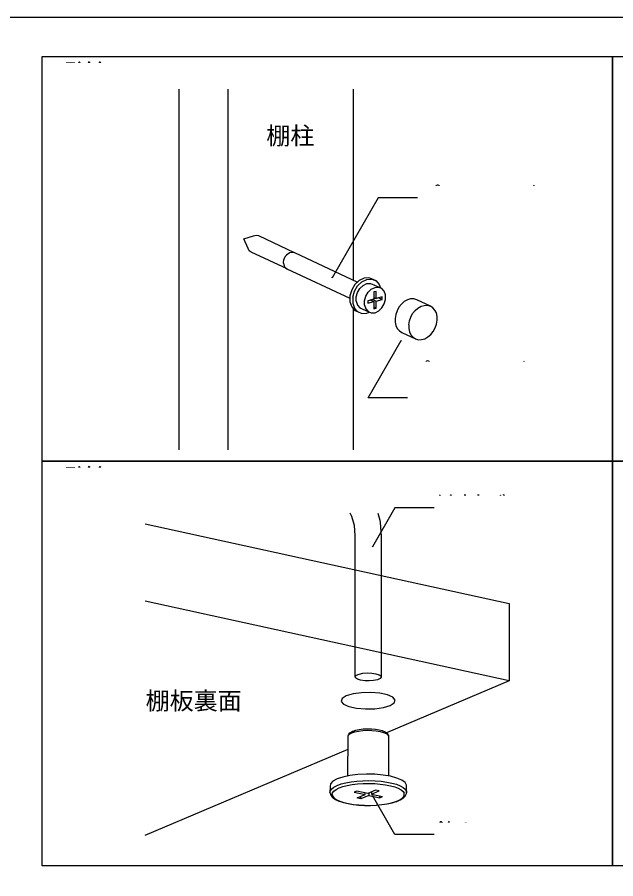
# Model space of a CAD drawing. Units: millimetres, scale not verified. Extents: x -4205 to 4205, y -2975 to 2975.
# Drawn here: x 1124 to 2530, y 727 to 2750 of the extents above; entities that cross this region are included whole.
import ezdxf
from ezdxf.enums import TextEntityAlignment as Align

# ---------------------------------------------------------------- set-up
doc = ezdxf.new("R2010")
doc.units = ezdxf.units.MM
doc.header["$LTSCALE"] = 20
for name, color, linetype in [('0-0', 7, 'Continuous'), ('0-2', 7, 'Continuous'), ('0-3', 7, 'Continuous')]:
    doc.layers.add(name, color=color, linetype=linetype)
doc.styles.add('ＭＳ ゴシック', font='')
doc.styles.get('ＭＳ ゴシック').set_extended_font_data('MS Gothic')

msp = doc.modelspace()

# ---------------------------------------------------------------- linework, layer by layer
at = {"layer": '0-0'}
for p, q in [((1656.36, 2229.83), (1679.11, 2236.51)), ((1666.22, 2206.77), (1656.36, 2229.83)), ((1679.11, 2236.51), (1684.95, 2238.1)), ((1684.95, 2238.1), (1690.44, 2237.25)), ((1690.44, 2237.25), (1774.56, 2197.87)), ((1669.14, 2201.62), (1666.22, 2206.77)), ((1673.62, 2198.42), (1669.14, 2201.62)), ((1758.16, 2158.98), (1673.62, 2198.42)), ((1775.56, 2197.41), (1923.39, 2128.21)), ((1750.54, 2162.54), (1750.55, 2162.53)), ((1757.15, 2159.45), (1905.63, 2090.18)), ((1927.26, 2131.88), (1917.14, 2122.26)), ((1923.56, 2119.27), (1933.68, 2128.89)), ((1938.77, 2137.4), (1927.26, 2131.88)), ((1933.68, 2128.89), (1945.19, 2134.4)), ((1936.56, 2120.38), (1945.19, 2124.51)), ((1950.28, 2138.15), (1938.77, 2137.4)), ((1945.19, 2134.4), (1956.7, 2135.15)), ((1945.19, 2124.51), (1953.82, 2125.07)), ((1960.4, 2134.03), (1950.28, 2138.15)), ((1953.82, 2125.07), (1961.41, 2121.99)), ((1956.7, 2135.15), (1966.82, 2131.03)), ((1966.82, 2131.03), (1960.4, 2134.03)), ((1966.82, 2131.03), (1974.33, 2122.56)), ((1909.63, 2109.7), (1905.63, 2095.71)), ((1917.14, 2122.26), (1909.63, 2109.7)), ((1912.05, 2092.71), (1916.05, 2106.7)), ((1916.05, 2106.7), (1923.56, 2119.27)), ((1923.34, 2103.74), (1928.97, 2113.16)), ((1928.97, 2113.16), (1936.56, 2120.38)), ((1942.59, 2094.74), (1948.23, 2104.16)), ((1948.23, 2104.16), (1955.82, 2111.38)), ((1955.82, 2111.38), (1964.45, 2115.52)), ((1961.41, 2121.99), (1980.67, 2112.99)), ((1966.93, 2106.31), (1961.97, 2104.96)), ((1961.97, 2104.96), (1961.97, 2088.1)), ((1964.45, 2115.52), (1973.08, 2116.08)), ((1966.93, 2089.45), (1966.93, 2106.31)), ((1980.67, 2112.99), (1973.08, 2116.08)), ((1974.33, 2122.56), (1976.99, 2114.71)), ((1986.3, 2106.63), (1980.67, 2112.99)), ((1989.3, 2097.77), (1986.3, 2106.63)), ((1905.63, 2095.71), (1905.63, 2081.97)), ((1912.05, 2092.71), (1912.05, 2078.97)), ((1961.97, 2088.1), (1947.62, 2084.2)), ((1947.62, 2084.2), (1947.62, 2078.36)), ((1954.08, 2085.95), (1961.97, 2082.27)), ((1957.3, 2084.45), (1957.3, 2086.83)), ((1959.04, 2087.3), (1966.93, 2083.62)), ((1961.97, 2091.77), (1966.93, 2089.45)), ((1961.97, 2089.38), (1965.19, 2090.26)), ((1981.27, 2093.35), (1966.93, 2089.45)), ((1966.93, 2083.62), (1981.27, 2087.52)), ((1973.38, 2091.21), (1981.27, 2087.52)), ((1981.27, 2087.52), (1981.27, 2093.35)), ((1986.3, 2076.97), (1989.3, 2087.47)), ((1989.3, 2087.47), (1989.3, 2097.77)), ((2040.65, 2086.24), (2033.34, 2082.12)), ((2048.19, 2088.44), (2040.65, 2086.24)), ((2055.56, 2088.63), (2048.19, 2088.44)), ((2062.41, 2086.79), (2055.56, 2088.63)), ((2094.5, 2071.79), (2062.41, 2086.79)), ((1905.63, 2081.97), (1909.63, 2070.16)), ((1909.63, 2070.16), (1917.14, 2061.68)), ((1912.05, 2078.97), (1916.05, 2067.16)), ((1923.56, 2058.68), (1916.05, 2067.16)), ((1920.34, 2082.94), (1923.34, 2074.08)), ((1923.34, 2074.08), (1928.97, 2067.72)), ((1928.97, 2067.72), (1948.23, 2058.72)), ((1939.59, 2073.95), (1942.59, 2065.08)), ((1942.59, 2065.08), (1948.23, 2058.72)), ((1947.62, 2078.36), (1961.97, 2082.27)), ((1961.97, 2082.27), (1961.97, 2065.41)), ((1966.93, 2066.76), (1961.97, 2069.08)), ((1961.97, 2065.41), (1966.93, 2066.76)), ((1966.93, 2066.76), (1966.93, 2083.62)), ((1973.08, 2060.34), (1980.67, 2067.55)), ((1980.67, 2067.55), (1986.3, 2076.97)), ((2020.8, 2069.09), (2016.21, 2060.82)), ((2026.61, 2076.31), (2020.8, 2069.09)), ((2033.34, 2082.12), (2026.61, 2076.31)), ((2058.7, 2061.31), (2065.43, 2067.13)), ((2065.43, 2067.13), (2072.75, 2071.24)), ((2072.75, 2071.24), (2080.28, 2073.44)), ((2080.28, 2073.44), (2087.66, 2073.63)), ((2087.66, 2073.63), (2094.5, 2071.79)), ((2100.48, 2068.02), (2094.5, 2071.79)), ((2105.28, 2062.5), (2100.48, 2068.02)), ((1917.14, 2061.68), (1923.56, 2058.68)), ((1923.56, 2058.68), (1933.68, 2054.57)), ((1933.68, 2054.57), (1945.19, 2055.31)), ((1945.19, 2055.31), (1950.44, 2057.83)), ((1948.23, 2058.72), (1955.82, 2055.64)), ((1955.82, 2055.64), (1964.45, 2056.2)), ((1964.45, 2056.2), (1973.08, 2060.34)), ((2013.06, 2051.92), (2011.51, 2042.83)), ((2016.21, 2060.82), (2013.06, 2051.92)), ((2045.15, 2036.92), (2048.3, 2045.82)), ((2048.3, 2045.82), (2052.89, 2054.09)), ((2052.89, 2054.09), (2058.7, 2061.31)), ((2108.67, 2055.52), (2105.28, 2062.5)), ((2110.47, 2047.41), (2108.67, 2055.52)), ((2110.61, 2038.59), (2110.47, 2047.41)), ((2011.51, 2042.83), (2011.64, 2034.01)), ((2011.64, 2034.01), (2013.45, 2025.91)), ((2013.45, 2025.91), (2016.84, 2018.92)), ((2043.6, 2027.83), (2045.15, 2036.92)), ((2043.6, 2027.83), (2043.74, 2019.01)), ((2105.91, 2020.6), (2109.06, 2029.5)), ((2109.06, 2029.5), (2110.61, 2038.59)), ((2016.84, 2018.92), (2021.64, 2013.4)), ((2021.64, 2013.4), (2027.61, 2009.63)), ((2027.61, 2009.63), (2059.71, 1994.63)), ((2043.74, 2019.01), (2045.54, 2010.91)), ((2045.54, 2010.91), (2048.93, 2003.92)), ((2048.93, 2003.92), (2053.73, 1998.4)), ((2088.78, 1999.3), (2095.51, 2005.11)), ((2095.51, 2005.11), (2101.32, 2012.33)), ((2101.32, 2012.33), (2105.91, 2020.6)), ((2053.73, 1998.4), (2059.71, 1994.63)), ((2059.71, 1994.63), (2066.55, 1992.79)), ((2066.55, 1992.79), (2073.93, 1992.98)), ((2073.93, 1992.98), (2081.46, 1995.19)), ((2081.46, 1995.19), (2088.78, 1999.3)), ((1910.39, 1578.02), (1906.1, 1585.44)), ((1916.29, 1556.62), (1910.39, 1578.02)), ((1971.15, 1585.44), (1975.73, 1568.84)), ((1975.73, 1568.84), (1976.67, 1563.8)), ((1976.67, 1563.8), (1979.14, 1531.54)), ((1979.14, 1531.54), (1979.14, 1438.92)), ((1918.07, 1201.9), (1918.07, 1452.3)), ((1979.14, 1438.92), (1979.14, 1200.04)), ((1918.07, 1201.9), (1920.96, 1205.03)), ((1918.86, 1198.66), (1918.07, 1201.9)), ((1923.24, 1195.71), (1918.86, 1198.66)), ((1920.96, 1205.03), (1927.18, 1207.66)), ((1930.69, 1193.38), (1923.24, 1195.71)), ((1927.18, 1207.66), (1935.99, 1209.49)), ((1935.99, 1209.49), (1946.31, 1210.29)), ((1946.31, 1210.29), (1956.92, 1209.97)), ((1956.92, 1209.97), (1966.52, 1208.56)), ((1970.03, 1194.28), (1961.22, 1192.45)), ((1966.52, 1208.56), (1973.96, 1206.23)), ((1976.25, 1196.91), (1970.03, 1194.28)), ((1973.96, 1206.23), (1978.34, 1203.27)), ((1979.14, 1200.04), (1976.25, 1196.91)), ((1978.34, 1203.27), (1979.14, 1200.04)), ((1940.29, 1191.97), (1930.69, 1193.38)), ((1950.89, 1191.65), (1940.29, 1191.97)), ((1961.22, 1192.45), (1950.89, 1191.65)), ((1906.74, 1070.67), (1911.71, 1073.37)), ((1911.71, 1073.37), (1912.91, 1073.83)), ((1912.91, 1073.83), (1919.52, 1076.05)), ((1917.1, 1072.09), (1925.84, 1073.95)), ((1919.52, 1076.05), (1927.58, 1077.77)), ((1925.84, 1073.95), (1935.71, 1075.18)), ((1927.58, 1077.77), (1936.7, 1078.9)), ((1935.71, 1075.18), (1946.24, 1075.7)), ((1936.7, 1078.9), (1946.42, 1079.38)), ((1946.24, 1075.7), (1956.88, 1075.5)), ((1946.42, 1079.38), (1956.24, 1079.2)), ((1956.24, 1079.2), (1965.68, 1078.35)), ((1956.88, 1075.5), (1967.11, 1074.58)), ((1965.68, 1078.35), (1974.27, 1076.88)), ((1967.11, 1074.58), (1976.4, 1072.99)), ((1974.27, 1076.88), (1981.57, 1074.87)), ((1976.4, 1072.99), (1984.31, 1070.81)), ((1981.57, 1074.87), (1982.67, 1074.45)), ((1982.67, 1074.45), (1988.51, 1071.91)), ((1901, 968.39), (1901.04, 1060.5)), ((1901.04, 1060.5), (1901.71, 1063.74)), ((1901.04, 1060.5), (1901.3, 1062.06)), ((1901.3, 1062.06), (1901.96, 1065.28)), ((1901.71, 1063.74), (1904.73, 1066.85)), ((1901.96, 1065.28), (1902.7, 1066.65)), ((1902.7, 1066.65), (1905.66, 1069.69)), ((1904.73, 1066.85), (1909.94, 1069.68)), ((1905.66, 1069.69), (1906.74, 1070.67)), ((1909.94, 1069.68), (1917.1, 1072.09)), ((1984.31, 1070.81), (1990.42, 1068.15)), ((1988.51, 1071.91), (1992.34, 1069.04)), ((1994.44, 1065.14), (1990.42, 1068.15)), ((1992.34, 1069.04), (1993.47, 1068.02)), ((1993.47, 1068.02), (1994.19, 1066.68)), ((1994.19, 1066.68), (1995.9, 1063.49)), ((1996.16, 1061.94), (1994.44, 1065.14)), ((1995.9, 1063.49), (1996.16, 1061.94)), ((1996.16, 1061.94), (1996.21, 968.39)), ((1924.25, 971.68), (1905.6, 969.37)), ((1944.13, 972.67), (1924.25, 971.68)), ((1964.23, 972.29), (1944.13, 972.67)), ((1983.55, 970.55), (1964.23, 972.29)), ((1865.73, 955.95), (1860.03, 950.07)), ((1875.58, 961.3), (1865.73, 955.95)), ((1889.1, 965.85), (1875.58, 961.3)), ((1884.95, 949.55), (1895.97, 952.4)), ((1905.6, 969.37), (1889.1, 965.85)), ((1895.97, 952.4), (1908.35, 954.69)), ((1908.35, 954.69), (1921.77, 956.34)), ((1921.77, 956.34), (1935.89, 957.31)), ((1935.89, 957.31), (1950.34, 957.58)), ((1936.64, 950.68), (1950.24, 950.93)), ((1950.24, 950.93), (1963.79, 950.52)), ((1950.34, 957.58), (1964.74, 957.14)), ((1964.74, 957.14), (1978.73, 956)), ((1978.73, 956), (1991.93, 954.2)), ((2001.12, 967.55), (1983.55, 970.55)), ((1991.93, 954.2), (2004.02, 951.77)), ((2016.05, 963.43), (2001.12, 967.55)), ((2004.02, 951.77), (2014.66, 948.78)), ((2027.6, 958.41), (2016.05, 963.43)), ((2035.19, 952.72), (2027.6, 958.41)), ((2038.44, 946.67), (2035.19, 952.72)), ((1858.77, 943.95), (1858.68, 929.62)), ((1858.68, 929.62), (1859.54, 934.02)), ((1860.03, 950.07), (1858.77, 943.95)), ((1859.54, 934.02), (1862.71, 938.32)), ((1862.71, 938.32), (1868.1, 942.41)), ((1864.78, 928.75), (1867.76, 932.8)), ((1867.76, 932.8), (1872.84, 936.65)), ((1868.1, 942.41), (1875.58, 946.19)), ((1872.84, 936.65), (1879.88, 940.2)), ((1875.58, 946.19), (1884.95, 949.55)), ((1879.88, 940.2), (1888.69, 943.37)), ((1888.69, 943.37), (1899.06, 946.06)), ((1899.06, 946.06), (1910.72, 948.21)), ((1910.72, 948.21), (1923.35, 949.76)), ((1921.62, 933.05), (1915.45, 930.43)), ((1947.4, 927.4), (1921.62, 933.05)), ((1923.35, 949.76), (1936.64, 950.68)), ((1965.93, 935.25), (1947.4, 927.4)), ((1955.99, 925.52), (1974.52, 933.37)), ((1955.99, 931.04), (1955.99, 925.52)), ((1963.79, 950.52), (1976.96, 949.44)), ((1974.52, 933.37), (1965.93, 935.25)), ((1976.96, 949.44), (1989.38, 947.74)), ((1989.38, 947.74), (2000.76, 945.46)), ((2000.76, 945.46), (2010.78, 942.65)), ((2010.78, 942.65), (2019.19, 939.38)), ((2014.66, 948.78), (2023.6, 945.31)), ((2019.19, 939.38), (2025.77, 935.75)), ((2023.6, 945.31), (2030.59, 941.45)), ((2025.77, 935.75), (2030.35, 931.84)), ((2030.35, 931.84), (2032.82, 927.76)), ((2030.59, 941.45), (2035.46, 937.3)), ((2035.46, 937.3), (2038.08, 932.97)), ((2038.08, 932.97), (2038.39, 928.56)), ((2038.39, 928.56), (2038.44, 946.67)), ((1858.68, 929.62), (1858.94, 928.06)), ((1858.94, 928.06), (1860.4, 923.69)), ((1860.4, 923.69), (1861.14, 922.32)), ((1861.14, 922.32), (1864.85, 918.11)), ((1863.97, 924.61), (1864.78, 928.75)), ((1863.97, 924.61), (1865.35, 920.48)), ((1864.85, 918.11), (1865.96, 917.12)), ((1865.35, 920.48), (1868.88, 916.48)), ((1865.96, 917.12), (1871.76, 913.2)), ((1868.88, 916.48), (1874.49, 912.69)), ((1871.76, 913.2), (1879.56, 909.61)), ((1874.49, 912.69), (1882.01, 909.23)), ((1915.45, 930.43), (1941.22, 924.78)), ((1922.68, 916.93), (1941.22, 924.78)), ((1931.27, 915.05), (1922.68, 916.93)), ((1949.81, 922.9), (1931.27, 915.05)), ((1931.27, 915.05), (1931.27, 920.57)), ((1941.22, 924.78), (1941.22, 928.75)), ((1949.81, 928.42), (1949.81, 922.9)), ((1949.81, 922.9), (1975.58, 917.26)), ((1955.99, 925.52), (1981.76, 919.87)), ((1975.58, 917.26), (1975.58, 921.23)), ((1975.58, 917.26), (1981.76, 919.87)), ((2013.13, 908.46), (2021.08, 911.83)), ((2015.5, 908.81), (2023.75, 912.3)), ((2021.08, 911.83), (2027.16, 915.54)), ((2023.75, 912.3), (2030.05, 916.15)), ((2027.16, 915.54), (2031.2, 919.51)), ((2030.05, 916.15), (2031.13, 917.14)), ((2031.13, 917.14), (2035.38, 921.3)), ((2031.2, 919.51), (2033.11, 923.62)), ((2033.11, 923.62), (2032.82, 927.76)), ((2035.38, 921.3), (2036.11, 922.65)), ((2036.11, 922.65), (2038.13, 927.01)), ((2038.13, 927.01), (2038.39, 928.56)), ((1879.56, 909.61), (1880.72, 909.17)), ((1880.72, 909.17), (1890.14, 906.07)), ((1882.01, 909.23), (1891.25, 906.19)), ((1890.14, 906.07), (1901.08, 903.46)), ((1891.25, 906.19), (1901.98, 903.63)), ((1901.08, 903.46), (1913.25, 901.42)), ((1901.98, 903.63), (1913.92, 901.63)), ((1913.25, 901.42), (1926.34, 900.01)), ((1913.92, 901.63), (1926.76, 900.24)), ((1926.34, 900.01), (1940, 899.25)), ((1926.76, 900.24), (1940.16, 899.5)), ((1940, 899.25), (1953.88, 899.17)), ((1940.16, 899.5), (1953.78, 899.42)), ((1953.78, 899.42), (1967.27, 900)), ((1953.88, 899.17), (1967.63, 899.76)), ((1967.27, 900), (1980.27, 901.24)), ((1967.63, 899.76), (1980.88, 901.03)), ((1980.27, 901.24), (1992.46, 903.1)), ((1980.88, 901.03), (1993.3, 902.92)), ((1992.46, 903.1), (2003.5, 905.53)), ((1993.3, 902.92), (2004.56, 905.39)), ((2003.5, 905.53), (2013.13, 908.46)), ((2004.56, 905.39), (2014.37, 908.39)), ((2014.37, 908.39), (2015.5, 908.81))]:
    msp.add_line(p, q, dxfattribs=at)
for points in [[(-3950, 2750), (3950, 2750), (3950, -2750), (-3950, -2750)], [(1182.1, 2657.43), (2522.66, 2657.43), (2522.66, 1707.43), (1182.1, 1707.43)], [(2522.66, 2657.43), (3863.21, 2657.43), (3863.21, 1707.43), (2522.66, 1707.43)], [(1864.82, 2138.86), (1863.7, 2137.78), (1864.13, 2139.28)], [(2025.22, 1989.72), (2026.3, 1990.83), (2025.93, 1989.33)], [(1182.1, 1707.43), (2522.66, 1707.43), (2522.66, 757.43), (1182.1, 757.43)], [(2522.66, 1707.43), (3863.21, 1707.43), (3863.21, 757.43), (2522.66, 757.43)], [(1959.78, 1507.83), (1958.68, 1506.73), (1959.08, 1508.24)], [(1959.08, 920.71), (1958.68, 922.21), (1959.78, 921.12)]]:
    msp.add_lwpolyline(points, close=True, dxfattribs=at)
for points in [[(2064.22, 2325.63), (1972.15, 2325.63), (1863.7, 2137.78)], [(1920.34, 2082.94), (1920.34, 2093.25), (1923.34, 2103.74)], [(1939.59, 2073.95), (1939.59, 2084.25), (1942.59, 2094.74)], [(2040.76, 1856.41), (1948.69, 1856.41), (2026.3, 1990.83)], [(2103.45, 1598.03), (2011.39, 1598.03), (1958.68, 1506.73)], [(1918.07, 1452.3), (1918.07, 1533.41), (1916.29, 1556.62)], [(2103.45, 830.92), (2011.39, 830.92), (1958.68, 922.21)]]:
    msp.add_lwpolyline(points, dxfattribs=at)
for points in [[(2494.95, 2353.85), (2494.95, 2297.41), (2494.95, 2297.41)], [(2443.27, 1941.07), (2443.27, 1828.19), (2443.27, 1828.19)], [(2505.96, 1626.26), (2505.96, 1569.81), (2505.96, 1569.81)], [(2393.07, 859.14), (2393.07, 802.69), (2393.07, 802.69)]]:
    msp.add_solid(points, dxfattribs=at)
at = {"layer": '0-0', "color": 5}
for points in [[(1864.82, 2138.86), (1863.7, 2137.78), (1864.13, 2139.28)], [(2025.22, 1989.72), (2026.3, 1990.83), (2025.93, 1989.33)], [(1959.78, 1507.83), (1958.68, 1506.73), (1959.08, 1508.24)], [(1959.08, 920.71), (1958.68, 922.21), (1959.78, 921.12)]]:
    msp.add_solid(points, dxfattribs=at)
at = {"layer": '0-2'}
for p, q in [((1503.6, 2580.7), (1503.6, 1734.16)), ((1619.13, 1734.16), (1619.13, 2580.7)), ((1913.58, 2132.8), (1913.58, 2580.7)), ((1750.95, 2182.03), (1752.91, 2186.55)), ((1752.91, 2186.55), (1753.22, 2187.07)), ((1753.22, 2187.07), (1753.47, 2187.63)), ((1753.47, 2187.63), (1753.84, 2188.1)), ((1753.84, 2188.1), (1754.15, 2188.62)), ((1754.15, 2188.62), (1757.15, 2192.4)), ((1757.15, 2192.4), (1757.57, 2192.8)), ((1757.57, 2192.8), (1757.94, 2193.26)), ((1757.94, 2193.26), (1758.4, 2193.58)), ((1758.4, 2193.58), (1758.82, 2193.98)), ((1758.82, 2193.98), (1762.5, 2196.56)), ((1762.5, 2196.56), (1762.98, 2196.79)), ((1762.98, 2196.79), (1763.43, 2197.11)), ((1763.43, 2197.11), (1763.92, 2197.24)), ((1763.92, 2197.24), (1764.39, 2197.47)), ((1764.39, 2197.47), (1768.32, 2198.53)), ((1768.32, 2198.53), (1768.79, 2198.56)), ((1768.79, 2198.56), (1769.28, 2198.7)), ((1769.28, 2198.7), (1769.73, 2198.62)), ((1769.73, 2198.62), (1770.21, 2198.66)), ((1770.21, 2198.66), (1773.89, 2198.08)), ((1773.89, 2198.08), (1774.31, 2197.91)), ((1774.31, 2197.91), (1774.77, 2197.84)), ((1774.48, 2197.89), (1775.14, 2197.58)), ((1774.77, 2197.84), (1775.14, 2197.58)), ((1775.14, 2197.58), (1775.56, 2197.41)), ((1749.53, 2173.85), (1749.61, 2174.43)), ((1749.61, 2173.32), (1749.53, 2173.85)), ((1749.61, 2175), (1750.29, 2179.73)), ((1749.61, 2174.43), (1749.61, 2175)), ((1749.61, 2172.75), (1749.61, 2173.32)), ((1749.61, 2172.75), (1750.29, 2168.39)), ((1750.29, 2179.73), (1750.46, 2180.31)), ((1750.29, 2168.39), (1750.46, 2167.9)), ((1750.46, 2180.31), (1750.54, 2180.89)), ((1750.46, 2167.9), (1750.54, 2167.37)), ((1750.54, 2180.89), (1750.79, 2181.45)), ((1750.54, 2167.37), (1750.79, 2166.94)), ((1750.79, 2181.45), (1750.95, 2182.03)), ((1750.79, 2166.94), (1750.95, 2166.45)), ((1750.95, 2166.45), (1752.91, 2162.99)), ((1750.54, 2163.49), (1750.55, 2163.49)), ((1750.54, 2162.47), (1750.55, 2162.47)), ((1752.91, 2162.99), (1753.22, 2162.64)), ((1753.22, 2162.64), (1753.47, 2162.21)), ((1753.47, 2162.21), (1753.84, 2161.95)), ((1753.84, 2161.95), (1754.15, 2161.6)), ((1754.15, 2161.6), (1757.15, 2159.45)), ((1757.67, 2159.21), (1757.94, 2159.02)), ((1757.94, 2159.02), (1758.16, 2158.98)), ((1913.58, 1734.16), (1913.58, 2065.7))]:
    msp.add_line(p, q, dxfattribs=at)
at = {"layer": '0-3'}
for p, q in [((1424.77, 1560.35), (2279.99, 1373.02)), ((2279.99, 1191.6), (1424.77, 1378.93)), ((2279.99, 1373.02), (2279.99, 1191.6)), ((2279.99, 1191.6), (1991.71, 1069.51)), ((1897.06, 1156.39), (1887.49, 1150.34)), ((1912.84, 1161.08), (1897.06, 1156.39)), ((1932.94, 1163.84), (1912.84, 1161.08)), ((1954.93, 1164.34), (1932.94, 1163.84)), ((1976.16, 1162.52), (1954.93, 1164.34)), ((1994.06, 1158.6), (1976.16, 1162.52)), ((2006.48, 1153.05), (1994.06, 1158.6)), ((1887.49, 1150.34), (1885.29, 1143.65)), ((1885.29, 1143.65), (1890.73, 1137.15)), ((1890.73, 1137.15), (1903.15, 1131.6)), ((1984.36, 1129.12), (2000.15, 1133.81)), ((2000.15, 1133.81), (2009.72, 1139.86)), ((2011.92, 1146.54), (2006.48, 1153.05)), ((2009.72, 1139.86), (2011.92, 1146.54)), ((1903.15, 1131.6), (1921.05, 1127.68)), ((1921.05, 1127.68), (1942.27, 1125.86)), ((1942.27, 1125.86), (1964.26, 1126.36)), ((1964.26, 1126.36), (1984.36, 1129.12)), ((1424.77, 829.42), (1901.03, 1031.11))]:
    msp.add_line(p, q, dxfattribs=at)

# ---------------------------------------------------------------- texts
at = {"layer": '0-0', "style": 'ＭＳ ゴシック'}
for s, height, p in [('A詳細', 51.73, (1197.1, 2571.87)), ('棚柱', 41.38, (1709.05, 2438.58)), ('ポイントビスφ8', 41.38, (2065.41, 2297.27)), ('ポイントビス用', 41.38, (2041.95, 1884.49)), ('キャップ', 41.38, (2041.95, 1828.04)), ('C詳細', 51.73, (1197.1, 1621.87)), ('線材ブラケット', 41.38, (2104.64, 1569.67)), ('棚板裏面', 41.38, (1425.6, 1111.8)), ('飾りナット', 41.38, (2104.64, 802.55))]:
    msp.add_text(s, height=height, dxfattribs=at).set_placement(p, align=Align.BOTTOM_LEFT)

# ---------------------------------------------------------------- next in the draw order: wipeouts: each hides what was drawn before it
for points in [[(1197.1, 2571.87), (1374.9, 2571.87), (1374.9, 2642.43), (1374.9, 2642.43)], [(2065.41, 2297.41), (2494.95, 2353.85), (2494.95, 2297.41), (2494.95, 2297.41)], [(2041.95, 1828.19), (2443.27, 1941.07), (2443.27, 1828.19), (2443.27, 1828.19)], [(1197.1, 1621.87), (1374.9, 1621.87), (1374.9, 1692.43), (1374.9, 1692.43)], [(2104.64, 1569.81), (2505.96, 1626.26), (2505.96, 1569.81), (2505.96, 1569.81)], [(2104.64, 802.69), (2393.07, 859.14), (2393.07, 802.69), (2393.07, 802.69)]]:
    msp.add_wipeout(points)

# ---------------------------------------------------------------- next in the draw order: wipeouts: each hides what was drawn before it
for points in [[(1197.1, 2571.87), (1374.9, 2642.43), (1374.9, 2642.43), (1374.9, 2642.43)], [(2065.41, 2353.85), (2494.95, 2353.85), (2065.41, 2297.41), (2065.41, 2297.41)], [(2041.95, 1941.07), (2443.27, 1941.07), (2041.95, 1828.19), (2041.95, 1828.19)], [(1197.1, 1621.87), (1374.9, 1692.43), (1374.9, 1692.43), (1374.9, 1692.43)], [(2104.64, 1626.26), (2505.96, 1626.26), (2104.64, 1569.81), (2104.64, 1569.81)], [(2104.64, 859.14), (2393.07, 859.14), (2104.64, 802.69), (2104.64, 802.69)]]:
    msp.add_wipeout(points)

# ---------------------------------------------------------------- next in the draw order: wipeouts: each hides what was drawn before it
for points in [[(1197.1, 2642.43), (1197.1, 2571.87), (1374.9, 2642.43), (1374.9, 2642.43)], [(1197.1, 1692.43), (1197.1, 1621.87), (1374.9, 1692.43), (1374.9, 1692.43)]]:
    msp.add_wipeout(points)

doc.saveas('drawing.dxf')
